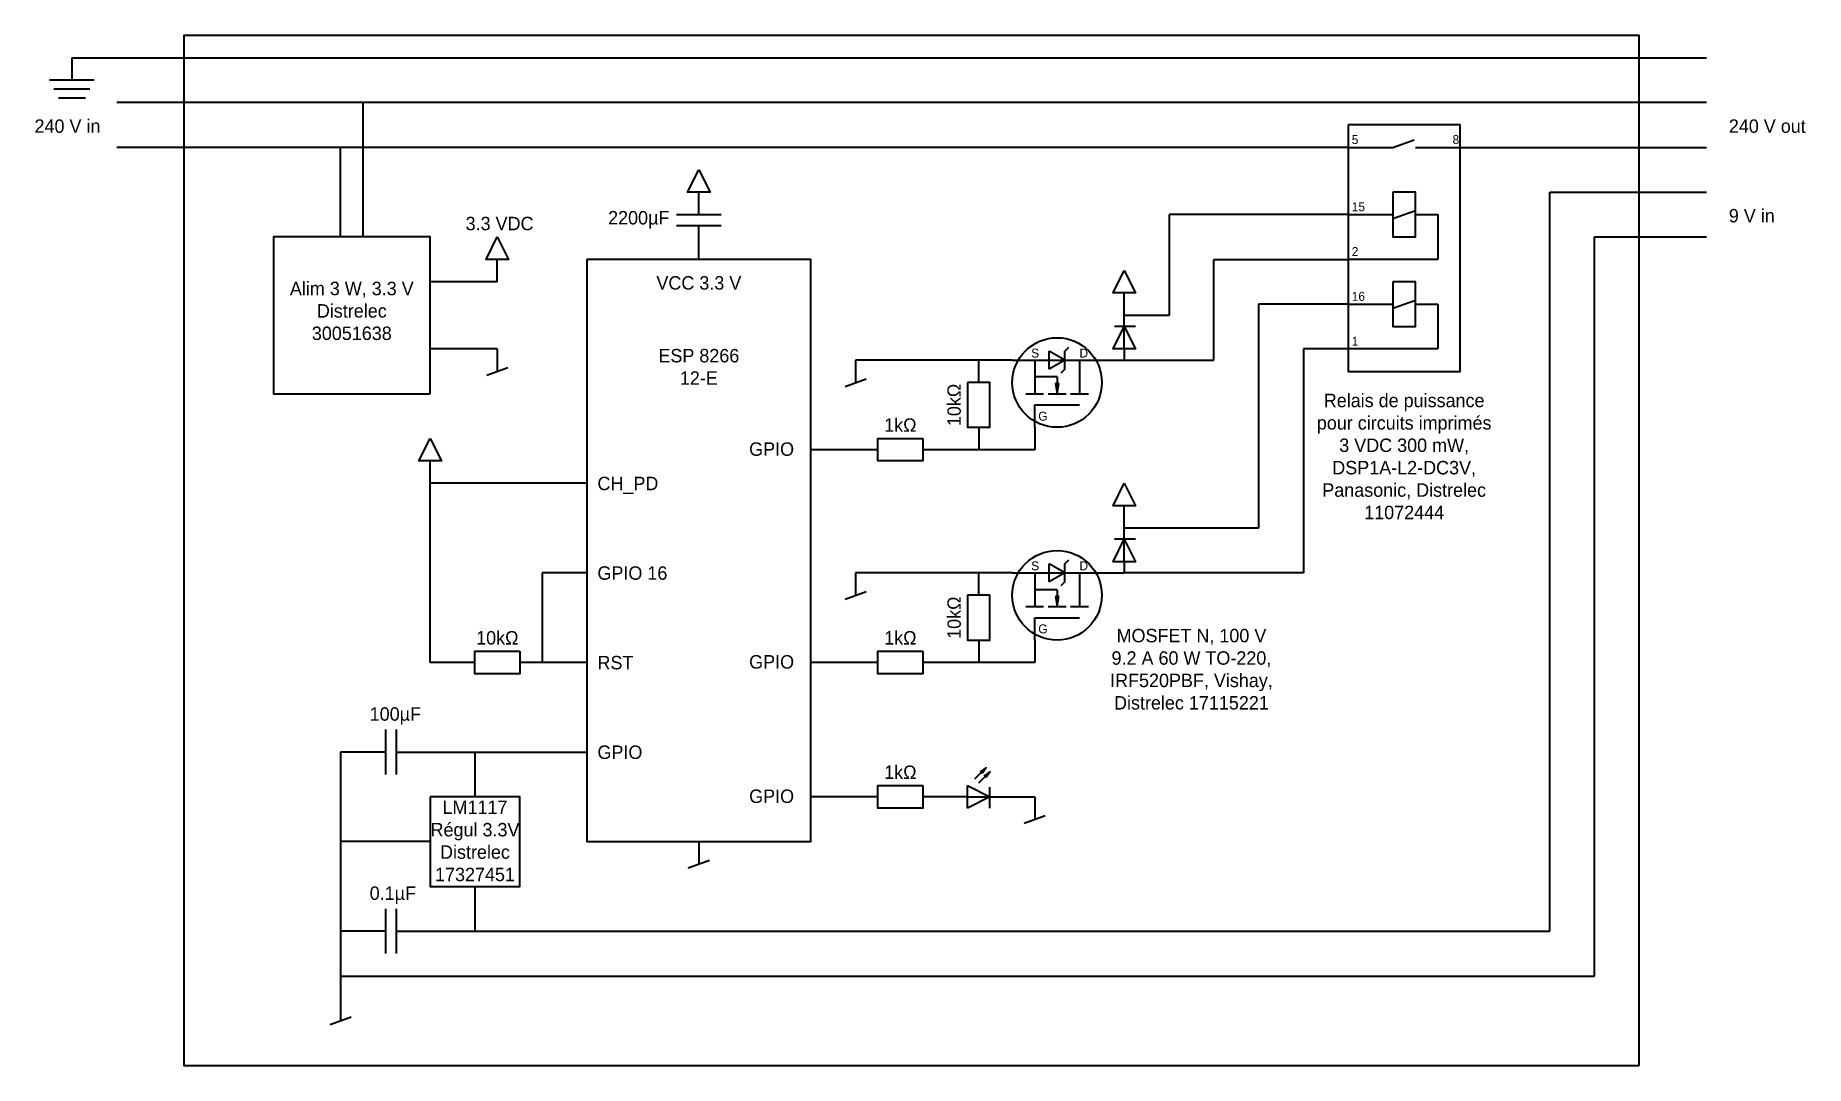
# Model space of a CAD drawing. Header units: millimetres. Extents: x -316 to 474, y -20 to 440.
import ezdxf

# ---------------------------------------------------------------- set-up
doc = ezdxf.new("R2010")
doc.units = ezdxf.units.MM
doc.layers.get('0').update_dxf_attribs({"lineweight": 35})
doc.styles.get("Standard").update_dxf_attribs({"font": 'arial.ttf'})

msp = doc.modelspace()

# ---------------------------------------------------------------- hatches: boundary and pattern name
for points in [[(106.48, 110.41), (105.74, 111.15), (108.32, 112.99)], [(108.24, 108.64), (107.51, 109.38), (110.08, 111.22)]]:
    msp.add_hatch(color=256).paths.add_polyline_path(points)

# ---------------------------------------------------------------- linework, layer by layer
for p, q in [((-300, 430), (430, 430)), ((-300, 430), (-300, 420)), ((-290, 420), (-310, 420)), ((-292, 416), (-308, 416)), ((-294, 412), (-306, 412)), ((430, 410), (-280, 410)), ((-170, 410), (-170, 350)), ((430, 410), (-60, 410)), ((270, 390), (-280, 390)), ((-180, 350), (-180, 390)), ((270, 390), (290, 390)), ((290, 390), (299.4, 393.42)), ((300, 390), (320, 390)), ((320, 390), (430, 390)), ((-20, 360), (-20, 370)), ((360, 40), (360, 370)), ((360, 370), (430, 370)), ((-30, 360), (-10, 360)), ((270, 360), (190, 360)), ((190, 360), (190, 315)), ((270, 360), (290, 360)), ((290, 358.18), (300, 361.82)), ((300, 360), (310, 360)), ((310, 360), (310, 340)), ((-10, 355), (-30, 355)), ((-20, 340), (-20, 355)), ((380, 20), (380, 350)), ((380, 350), (430, 350)), ((-110, 330), (-110, 340)), ((210, 295), (210, 340)), ((210, 340), (270, 340)), ((310, 340), (270, 340)), ((-110, 330), (-140, 330)), ((170, 310), (170, 325)), ((270, 320), (230, 320)), ((230, 320), (230, 220)), ((270, 320), (290, 320)), ((290, 318.18), (300, 321.82)), ((300, 320), (310, 320)), ((310, 320), (310, 300)), ((175, 310), (165.66, 310)), ((190, 315), (170, 315)), ((170, 300), (170, 310)), ((143.5, 299.04), (145.27, 300.81)), ((-110, 300), (-140, 300)), ((-110, 300), (-110, 290)), ((50, 295), (50, 285)), ((120, 295), (50, 295)), ((105, 285), (105, 295)), ((120, 295), (170, 295)), ((130, 295), (130, 280)), ((143.5, 295), (136.5, 299.04)), ((136.5, 290.96), (136.5, 299.04)), ((143.5, 295), (136.5, 290.96)), ((143.5, 290.96), (143.5, 299.04)), ((150, 295), (150, 280)), ((170, 300), (170, 295)), ((170, 295), (210, 295)), ((270, 300), (250, 300)), ((250, 300), (250, 200)), ((310, 300), (270, 300)), ((-114.7, 288.29), (-105.3, 291.71)), ((45.3, 283.29), (54.7, 286.71)), ((140, 287.5), (130, 287.5)), ((140, 287.5), (140, 280)), ((143.5, 290.96), (141.73, 289.19)), ((126, 280), (134, 280)), ((136, 280), (144, 280)), ((140.75, 284.5), (139.25, 284.5)), ((139.25, 284.5), (140, 280)), ((140, 280), (140.75, 284.5)), ((146, 280), (154, 280)), ((130, 265), (130, 275)), ((130, 275), (150, 275)), ((105, 265), (105, 255)), ((130, 265), (130, 255)), ((60, 255), (30, 255)), ((130, 255), (80, 255)), ((-140, 160), (-140, 250)), ((-70, 240), (-140, 240)), ((170, 215), (170, 230)), ((175, 215), (165.66, 215)), ((230, 220), (170, 220)), ((170, 205), (170, 215)), ((143.5, 204.04), (145.27, 205.81)), ((-70, 200), (-90, 200)), ((-90, 200), (-90, 160)), ((50, 200), (50, 190)), ((120, 200), (50, 200)), ((105, 190), (105, 200)), ((120, 200), (170, 200)), ((130, 200), (130, 185)), ((143.5, 200), (136.5, 204.04)), ((136.5, 195.96), (136.5, 204.04)), ((143.5, 200), (136.5, 195.96)), ((143.5, 195.96), (143.5, 204.04)), ((150, 200), (150, 185)), ((170, 205), (170, 200)), ((250, 200), (170, 200)), ((45.3, 188.29), (54.7, 191.71)), ((140, 192.5), (130, 192.5)), ((140, 192.5), (140, 185)), ((143.5, 195.96), (141.73, 194.19)), ((126, 185), (134, 185)), ((136, 185), (144, 185)), ((140.75, 189.5), (139.25, 189.5)), ((139.25, 189.5), (140, 185)), ((140, 185), (140.75, 189.5)), ((146, 185), (154, 185)), ((130, 170), (130, 180)), ((130, 180), (150, 180)), ((105, 170), (105, 160)), ((130, 170), (130, 160)), ((-120, 160), (-140, 160)), ((-70, 160), (-100, 160)), ((60, 160), (30, 160)), ((130, 160), (80, 160)), ((-160, 130), (-160, 110)), ((-155, 110), (-155, 130)), ((-160, 120), (-180, 120)), ((-180, 120), (-180, 0)), ((-155, 120), (-70, 120)), ((-120, 120), (-120, 100)), ((103.32, 107.99), (108.32, 112.99)), ((105.08, 106.22), (110.08, 111.22)), ((100, 105), (110, 100)), ((100, 95), (100, 105)), ((110, 95), (110, 104.34)), ((60, 100), (30, 100)), ((100, 100), (80, 100)), ((110, 100), (100, 95)), ((100, 100), (110, 100)), ((110, 100), (130, 100)), ((130, 100), (130, 90)), ((125.3, 88.29), (134.7, 91.71)), ((-140, 80), (-180, 80)), ((-20, 80), (-20, 70)), ((-24.7, 68.29), (-15.3, 71.71)), ((-120, 60), (-120, 40)), ((-160, 50), (-160, 30)), ((-155, 30), (-155, 50)), ((-160, 40), (-180, 40)), ((-155, 40), (360, 40)), ((-180, 20), (380, 20)), ((-184.7, -1.71), (-175.3, 1.71))]:
    msp.add_line(p, q)
for points in [[(400, -20), (400, 440), (-250, 440), (-250, -20)], [(270, 400), (270, 290), (320, 290), (320, 400)], [(290, 370), (290, 350), (300, 350), (300, 370)], [(-140, 280), (-140, 350), (-210, 350), (-210, 280)], [(-70, 340), (-70, 80), (30, 80), (30, 340)], [(290, 330), (290, 310), (300, 310), (300, 330)], [(100, 285), (100, 265), (110, 265), (110, 285)], [(80, 260), (80, 250), (60, 250), (60, 260)], [(100, 190), (100, 170), (110, 170), (110, 190)], [(-100, 165), (-100, 155), (-120, 155), (-120, 165)], [(80, 165), (80, 155), (60, 155), (60, 165)], [(80, 105), (80, 95), (60, 95), (60, 105)], [(-140, 100), (-140, 60), (-100, 60), (-100, 100)]]:
    msp.add_lwpolyline(points, close=True)
for points in [[(-20, 380), (-15, 370), (-25, 370), (-20, 380)], [(-110, 350), (-105, 340), (-115, 340), (-110, 350)], [(170, 335), (175, 325), (165, 325), (170, 335)], [(170, 310), (175, 300), (165, 300), (170, 310)], [(-140, 260), (-135, 250), (-145, 250), (-140, 260)], [(170, 240), (175, 230), (165, 230), (170, 240)], [(170, 215), (175, 205), (165, 205), (170, 215)], [(106.48, 110.41), (105.74, 111.15), (108.32, 112.99), (106.48, 110.41)], [(108.24, 108.64), (107.51, 109.38), (110.08, 111.22), (108.24, 108.64)]]:
    msp.add_lwpolyline(points)
for centre in [(140, 285), (140, 190)]:
    msp.add_circle(centre, 20)

# ---------------------------------------------------------------- texts
for s, insert, char_height, width, attachment_point in [('{\\pxqr;\\FARIsoP1.shx|c0;240 V in}', (-360, 402.5), 6, 72.735, 1), ('{\\pxql;\\FARIsoP1.shx|c0;\\H0.8x;5}', (271.59, 395.49), 5, 50, 1), ('{\\pxql;\\FARIsoP1.shx|c0;\\H0.8x;8}', (316.62, 395.49), 5, 50, 1), ('{\\pxql;\\FARIsoP1.shx|c0;240 V out}', (440, 402.5), 6, 72.735, 1), ('{\\pxql;\\FARIsoP1.shx|c0;\\H0.8x;15}', (271.59, 365.49), 5, 50, 1), ('{\\pxqc;\\FARIsoP1.shx|c0;3.3 VDC}', (-124, 359), 6, 30, 1), ('{\\FARIsoP1.shx|c0;2200µF}', (-33.16, 361.59), 6, 20, 3), ('{\\pxql;\\FARIsoP1.shx|c0;9 V in}', (440, 362.5), 6, 72.735, 1), ('{\\pxql;\\FARIsoP1.shx|c0;\\H0.8x;2}', (271.59, 345.49), 5, 50, 1), ('{\\pxqc;\\FARIsoP1.shx|c0;VCC 3.3 V}', (-70, 332.5), 6, 100, 1), ('{\\pxqc;\\FARIsoP1.shx|c0;Alim 3 W, 3.3 V\\PDistrelec\\P30051638}', (-210, 330), 6, 70, 1), ('{\\pxql;\\FARIsoP1.shx|c0;\\H0.8x;16}', (271.59, 325.49), 5, 50, 1), ('{\\pxql;\\FARIsoP1.shx|c0;\\H0.8x;1}', (271.59, 305.49), 5, 50, 1), ('{\\pxqc;\\FARIsoP1.shx|c0;ESP 8266\\P12-E}', (-70, 300), 6, 100, 1), ('{\\FARIsoP1.shx|c0;\\H0.8x;S}', (128.43, 300.15), 5, 50, 1), ('{\\FARIsoP1.shx|c0;\\H0.8x;D}', (149.99, 300.15), 5, 50, 1), ('{\\pxqc;\\FARIsoP1.shx|c0;Relais de puissance pour circuits imprimés 3 VDC 300 mW, DSP1A-L2-DC3V, Panasonic, Distrelec 11072444}', (295, 280), 6, 80, 2), ('{\\pxqc;\\FARIsoP1.shx|c0;1kΩ}', (60, 269), 6, 20, 1), ('{\\FARIsoP1.shx|c0;\\H0.8x;G}', (131.59, 271.99), 5, 50, 1), ('{\\pxqc;\\FARIsoP1.shx|c0;GPIO   }', (30, 258.28), 6, 35, 3), ('{\\FARIsoP1.shx|c0;CH_PD}', (-65.28, 242.93), 6, 35, 1), ('{\\pxql;\\FARIsoP1.shx|c0;GPIO 16}', (-65.28, 202.93), 6, 35, 1), ('{\\FARIsoP1.shx|c0;\\H0.8x;S}', (128.43, 205.15), 5, 50, 1), ('{\\FARIsoP1.shx|c0;\\H0.8x;D}', (149.99, 205.15), 5, 50, 1), ('{\\pxqc;\\FARIsoP1.shx|c0;10kΩ}', (-120, 174), 6, 20, 1), ('{\\pxqc;\\FARIsoP1.shx|c0;1kΩ}', (60, 174), 6, 20, 1), ('{\\FARIsoP1.shx|c0;\\H0.8x;G}', (131.59, 176.99), 5, 50, 1), ('{\\pxqc;\\FARIsoP1.shx|c0;MOSFET N, 100 V 9.2 A 60 W TO-220, IRF520PBF, Vishay, Distrelec 17115221}', (200, 175), 6, 80, 2), ('{\\FARIsoP1.shx|c0;RST}', (-65.28, 162.93), 6, 35, 1), ('{\\pxqc;\\FARIsoP1.shx|c0;GPIO   }', (30, 163.28), 6, 35, 3), ('{\\FARIsoP1.shx|c0;100µF}', (-167, 140), 6, 20, 1), ('{\\pxql;\\FARIsoP1.shx|c0;GPIO }', (-65.28, 122.93), 6, 35, 1), ('{\\pxqc;\\FARIsoP1.shx|c0;1kΩ}', (60, 114), 6, 20, 1), ('{\\pxqc;\\FARIsoP1.shx|c0;GPIO   }', (30, 103.28), 6, 35, 3), ('{\\pxqc;\\FARIsoP1.shx|c0;LM1117\\PRégul 3.3V\\PDistrelec\\P17327451}', (-154.98, 98.35), 6, 70, 1), ('{\\FARIsoP1.shx|c0;0.1µF}', (-167, 60), 6, 20, 1)]:
    msp.add_mtext(s, dxfattribs=dict(insert=insert, char_height=char_height, width=width, attachment_point=attachment_point))
at = {"char_height": 6, "width": 20, "attachment_point": 1, "rotation": 90}
for insert in [(91, 265), (91, 170)]:
    msp.add_mtext('{\\pxqc;\\FARIsoP1.shx|c0;10kΩ}', dxfattribs=dict(at, insert=insert))

doc.saveas('drawing.dxf')
